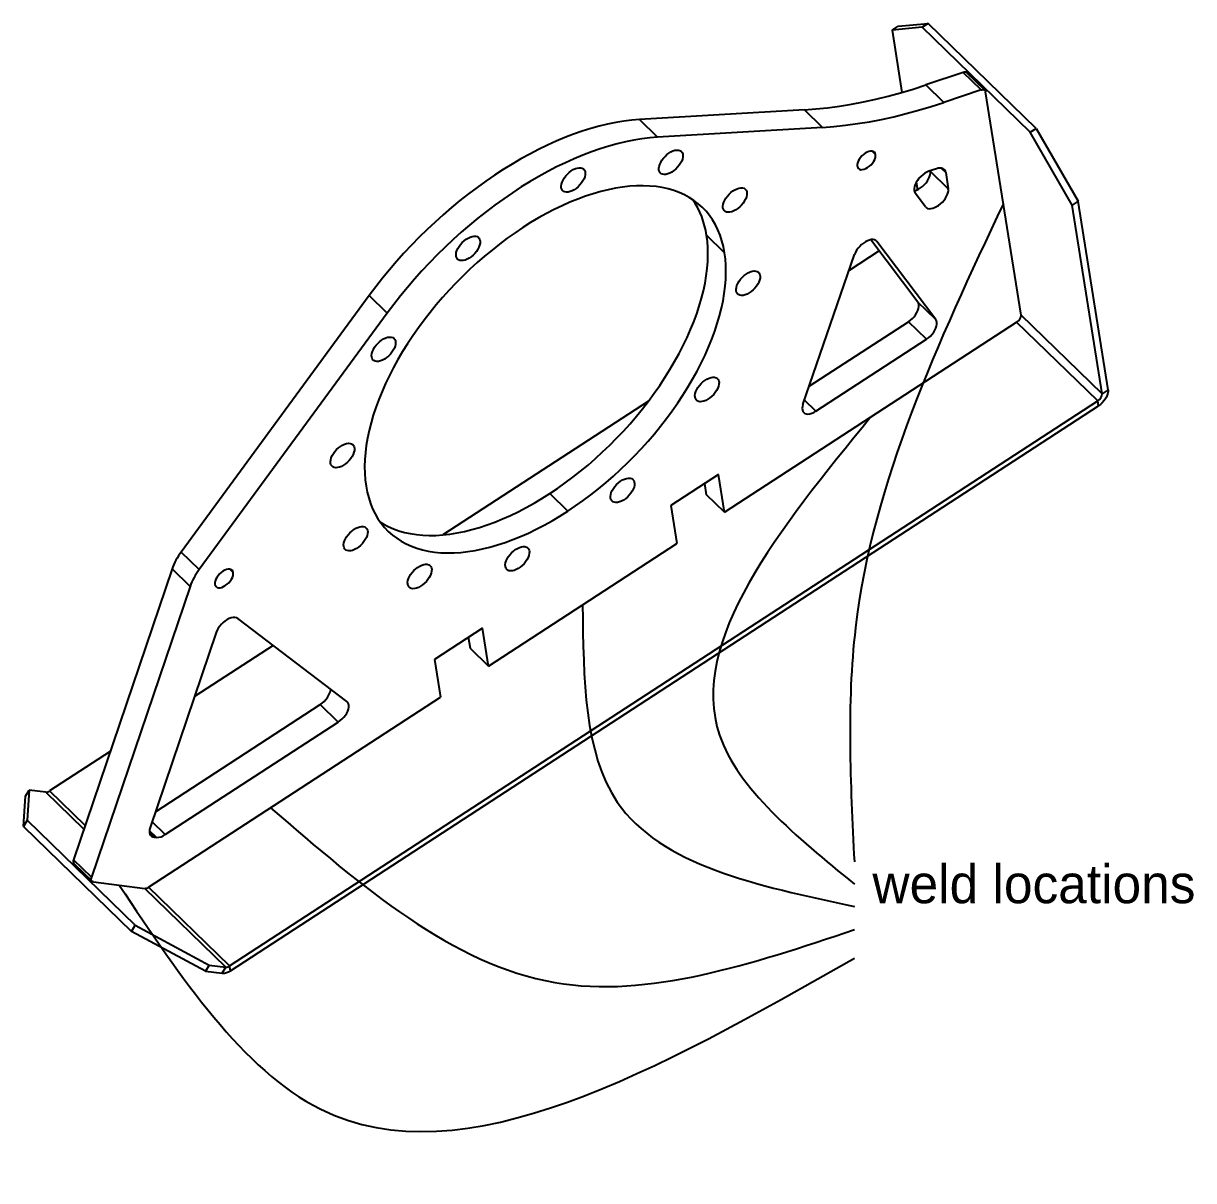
# Model space of a CAD drawing. Header units: inches. Extents: x 0.9 to 37.1, y -8.4 to 11.7.
# Drawn here: x 13.146 to 13.906, y -1.044 to -0.292 of the extents above; entities that cross this region are included whole.
import ezdxf

# ---------------------------------------------------------------- set-up
doc = ezdxf.new("R2010")
doc.units = ezdxf.units.IN
doc.header["$MEASUREMENT"] = 0

msp = doc.modelspace()

# ---------------------------------------------------------------- linework, layer by layer
at = {"color": 7, "linetype": 'Continuous', "lineweight": 25}
for p, q in [((13.71038, -0.29675), (13.71426, -0.29423)), ((13.7299, -0.29493), (13.71038, -0.29675)), ((13.71426, -0.29423), (13.73378, -0.29241)), ((13.73378, -0.29241), (13.7299, -0.29493)), ((13.80014, -0.36316), (13.7299, -0.29493)), ((13.80403, -0.36063), (13.73378, -0.29241)), ((13.71038, -0.29675), (13.7168, -0.33721)), ((13.75654, -0.32424), (13.73236, -0.33236)), ((13.76825, -0.33561), (13.75654, -0.32424)), ((13.77073, -0.33587), (13.75903, -0.3245)), ((13.74407, -0.34373), (13.73236, -0.33236)), ((13.76825, -0.33561), (13.74407, -0.34373)), ((13.79422, -0.48188), (13.77121, -0.33685)), ((13.65337, -0.34856), (13.54625, -0.35492)), ((13.66508, -0.35993), (13.65337, -0.34856)), ((13.55796, -0.36629), (13.54625, -0.35492)), ((13.66508, -0.35993), (13.55796, -0.36629)), ((13.80014, -0.36316), (13.80403, -0.36063)), ((13.82746, -0.41046), (13.80014, -0.36316)), ((13.80403, -0.36063), (13.83134, -0.40793)), ((13.69968, -0.37751), (13.69742, -0.37532)), ((13.73932, -0.38681), (13.7343, -0.3885)), ((13.74525, -0.38929), (13.74231, -0.38643)), ((13.73517, -0.3882), (13.73521, -0.38843)), ((13.74692, -0.3998), (13.73521, -0.38843)), ((13.74525, -0.38929), (13.74692, -0.3998)), ((13.73204, -0.41153), (13.72535, -0.4027)), ((13.72607, -0.39562), (13.72684, -0.40051)), ((13.83134, -0.40793), (13.82746, -0.41046)), ((13.84691, -0.53304), (13.82746, -0.41046)), ((13.85079, -0.53052), (13.83134, -0.40793)), ((13.60148, -0.44139), (13.58978, -0.43002)), ((13.72718, -0.47343), (13.69652, -0.43296)), ((13.70051, -0.43415), (13.69986, -0.43352)), ((13.70205, -0.44026), (13.68242, -0.45303)), ((13.73888, -0.4848), (13.70051, -0.43415)), ((13.65247, -0.53998), (13.68604, -0.44252)), ((13.37049, -0.46926), (13.24824, -0.63587)), ((13.3822, -0.48063), (13.37049, -0.46926)), ((13.73888, -0.4848), (13.72718, -0.47343)), ((13.3822, -0.48063), (13.25995, -0.64724)), ((13.60153, -0.61008), (13.79137, -0.48658)), ((13.65652, -0.52822), (13.72104, -0.48625)), ((13.73275, -0.49762), (13.72104, -0.48625)), ((13.84405, -0.53774), (13.79137, -0.48658)), ((13.84691, -0.53304), (13.79422, -0.48188)), ((13.6608, -0.54442), (13.73275, -0.49762)), ((13.85079, -0.53052), (13.84691, -0.53304)), ((13.27975, -0.90485), (13.84405, -0.53774)), ((13.552, -0.53788), (13.41845, -0.62475)), ((13.6608, -0.54442), (13.65341, -0.53725)), ((13.84454, -0.54081), (13.84405, -0.53774)), ((13.28024, -0.90792), (13.84454, -0.54081)), ((13.59763, -0.58552), (13.56656, -0.60573)), ((13.60153, -0.61008), (13.59763, -0.58552)), ((13.58982, -0.59871), (13.58865, -0.59136)), ((13.48786, -0.59793), (13.49957, -0.6093)), ((13.60153, -0.61008), (13.58982, -0.59871)), ((13.56656, -0.60573), (13.57045, -0.6303)), ((13.44799, -0.70997), (13.57045, -0.6303)), ((13.25995, -0.64724), (13.24824, -0.63587)), ((13.24234, -0.64688), (13.17831, -0.83583)), ((13.25405, -0.65825), (13.24234, -0.64688)), ((13.28212, -0.64915), (13.27987, -0.64696)), ((13.25405, -0.65825), (13.19001, -0.8472)), ((13.35591, -0.733), (13.28498, -0.6791)), ((13.27107, -0.6881), (13.22808, -0.81495)), ((13.44409, -0.6854), (13.41302, -0.70562)), ((13.43628, -0.69859), (13.43511, -0.69124)), ((13.44799, -0.70997), (13.44409, -0.6854)), ((13.30801, -0.6966), (13.25692, -0.72983)), ((13.44799, -0.70997), (13.43628, -0.69859)), ((13.41302, -0.70562), (13.41691, -0.73018)), ((13.22707, -0.85368), (13.41691, -0.73018)), ((13.23156, -0.80468), (13.33864, -0.73502)), ((13.35034, -0.74639), (13.33864, -0.73502)), ((13.23791, -0.81953), (13.35034, -0.74639)), ((13.20215, -0.76546), (13.16268, -0.79115)), ((13.147, -0.7945), (13.1494, -0.79054)), ((13.1494, -0.79054), (13.14809, -0.81021)), ((13.16025, -0.79189), (13.1494, -0.79054)), ((13.14568, -0.81417), (13.147, -0.7945)), ((13.18504, -0.81597), (13.16025, -0.79189)), ((13.18583, -0.81363), (13.16268, -0.79115)), ((13.14809, -0.81021), (13.14568, -0.81417)), ((13.14809, -0.81021), (13.21833, -0.87843)), ((13.23791, -0.81953), (13.22934, -0.81121)), ((13.14568, -0.81417), (13.21593, -0.88239)), ((13.23213, -0.82131), (13.22764, -0.81695)), ((13.23065, -0.82112), (13.22768, -0.81824)), ((13.23065, -0.82112), (13.23213, -0.82131)), ((13.19001, -0.8472), (13.17831, -0.83583)), ((13.17859, -0.83846), (13.1903, -0.84983)), ((13.1913, -0.85028), (13.22464, -0.85443)), ((13.27733, -0.90559), (13.22464, -0.85443)), ((13.27975, -0.90485), (13.22707, -0.85368)), ((13.21593, -0.88239), (13.21833, -0.87843)), ((13.26407, -0.9082), (13.21593, -0.88239)), ((13.21833, -0.87843), (13.26648, -0.90425)), ((13.26648, -0.90425), (13.26407, -0.9082)), ((13.26648, -0.90425), (13.27733, -0.90559)), ((13.28024, -0.90792), (13.27975, -0.90485)), ((13.26407, -0.9082), (13.27493, -0.90955)), ((13.27493, -0.90955), (13.27733, -0.90559))]:
    msp.add_line(p, q, dxfattribs=at)
at = {"color": 7, "linetype": 'Continuous', "lineweight": 25, "flags": 128}
for points in [[(13.65337, -0.34856), (13.66085, -0.348), (13.66843, -0.3472), (13.67612, -0.34617), (13.68391, -0.3449), (13.69179, -0.34339), (13.69976, -0.34165), (13.7078, -0.33967), (13.71592, -0.33746), (13.72411, -0.33503), (13.73236, -0.33236)], [(13.76825, -0.33561), (13.76881, -0.33546), (13.76934, -0.3354), (13.76982, -0.33543), (13.77025, -0.33555), (13.77061, -0.33576), (13.77089, -0.33605), (13.77109, -0.33642), (13.77121, -0.33685)], [(13.66508, -0.35993), (13.67256, -0.35937), (13.68014, -0.35857), (13.68783, -0.35754), (13.69562, -0.35627), (13.7035, -0.35476), (13.71146, -0.35302), (13.71951, -0.35104), (13.72763, -0.34883), (13.73582, -0.3464), (13.74407, -0.34373)], [(13.54625, -0.35492), (13.54119, -0.35533), (13.53603, -0.35596), (13.53077, -0.35682), (13.52542, -0.3579), (13.52, -0.3592), (13.51451, -0.36072), (13.50896, -0.36246), (13.50335, -0.36441), (13.4977, -0.36658), (13.49201, -0.36895), (13.48629, -0.37152), (13.48056, -0.3743), (13.47481, -0.37727), (13.46906, -0.38044), (13.46332, -0.38379), (13.45759, -0.38732), (13.45188, -0.39103), (13.44621, -0.39491), (13.44058, -0.39896), (13.435, -0.40317), (13.42947, -0.40753), (13.42401, -0.41204), (13.41862, -0.41669), (13.41331, -0.42147), (13.4081, -0.42638), (13.40298, -0.4314), (13.39797, -0.43654), (13.39306, -0.44178), (13.38828, -0.44712), (13.38363, -0.45254), (13.37911, -0.45804), (13.37472, -0.46362), (13.37049, -0.46926)], [(13.55796, -0.36629), (13.5529, -0.3667), (13.54773, -0.36733), (13.54247, -0.36819), (13.53713, -0.36927), (13.53171, -0.37057), (13.52622, -0.37209), (13.52066, -0.37383), (13.51506, -0.37578), (13.5094, -0.37795), (13.50372, -0.38032), (13.498, -0.38289), (13.49226, -0.38567), (13.48652, -0.38864), (13.48077, -0.39181), (13.47502, -0.39516), (13.4693, -0.39869), (13.46359, -0.4024), (13.45792, -0.40629), (13.45229, -0.41033), (13.4467, -0.41454), (13.44118, -0.4189), (13.43572, -0.42341), (13.43033, -0.42806), (13.42502, -0.43284), (13.41981, -0.43775), (13.41469, -0.44277), (13.40967, -0.44791), (13.40477, -0.45315), (13.39999, -0.45849), (13.39533, -0.46391), (13.39081, -0.46941), (13.38643, -0.47499), (13.3822, -0.48063)], [(13.55886, -0.38768), (13.55881, -0.38657), (13.55898, -0.38535), (13.55937, -0.38405), (13.55997, -0.3827), (13.56076, -0.38136), (13.56173, -0.38005), (13.56283, -0.37882), (13.56404, -0.37769), (13.56532, -0.37671), (13.56665, -0.3759), (13.56797, -0.37528), (13.56926, -0.37487), (13.57046, -0.37469), (13.57156, -0.37473), (13.57252, -0.375), (13.57331, -0.37549), (13.5739, -0.37619), (13.57429, -0.37707), (13.57445, -0.37811), (13.57439, -0.37929), (13.57411, -0.38055), (13.57361, -0.38188), (13.57291, -0.38323), (13.57203, -0.38456), (13.571, -0.38584), (13.56983, -0.38702), (13.56858, -0.38808), (13.56727, -0.38898), (13.56594, -0.3897), (13.56464, -0.39021), (13.56338, -0.39051), (13.56223, -0.39058), (13.5612, -0.39042), (13.56032, -0.39004), (13.55963, -0.38944), (13.55914, -0.38865), (13.55886, -0.38768)], [(13.69968, -0.37751), (13.69942, -0.37666), (13.69894, -0.376), (13.69826, -0.37555), (13.69741, -0.37532), (13.69642, -0.37532), (13.69532, -0.37555), (13.69416, -0.37601), (13.69299, -0.37667), (13.69184, -0.37752), (13.69077, -0.37851), (13.68981, -0.37962), (13.689, -0.38079), (13.68837, -0.38198), (13.68795, -0.38315), (13.68775, -0.38425), (13.68778, -0.38525)], [(13.68778, -0.38525), (13.68804, -0.38609), (13.68852, -0.38675), (13.6892, -0.3872), (13.69005, -0.38744), (13.69105, -0.38743), (13.69214, -0.3872), (13.6933, -0.38674), (13.69448, -0.38608), (13.69562, -0.38523), (13.6967, -0.38424), (13.69766, -0.38314), (13.69846, -0.38196), (13.69909, -0.38077), (13.69951, -0.3796), (13.69971, -0.3785), (13.69968, -0.37751)], [(13.49537, -0.39918), (13.49531, -0.39807), (13.49549, -0.39685), (13.49588, -0.39554), (13.49648, -0.3942), (13.49727, -0.39286), (13.49823, -0.39155), (13.49934, -0.39031), (13.50055, -0.38919), (13.50183, -0.38821), (13.50316, -0.38739), (13.50448, -0.38677), (13.50576, -0.38637), (13.50697, -0.38618), (13.50807, -0.38623), (13.50903, -0.3865), (13.50981, -0.38699), (13.51041, -0.38769), (13.51079, -0.38857), (13.51096, -0.38961), (13.5109, -0.39078), (13.51062, -0.39205), (13.51012, -0.39338), (13.50942, -0.39473), (13.50854, -0.39606), (13.5075, -0.39733), (13.50634, -0.39852), (13.50509, -0.39958), (13.50378, -0.40048), (13.50245, -0.40119), (13.50114, -0.40171), (13.49989, -0.40201), (13.49873, -0.40207), (13.4977, -0.40192), (13.49683, -0.40153), (13.49614, -0.40094), (13.49564, -0.40015), (13.49537, -0.39918)], [(13.74525, -0.38929), (13.74501, -0.38842), (13.74461, -0.38769), (13.74404, -0.38711), (13.74332, -0.3867), (13.74247, -0.38645), (13.7415, -0.38639), (13.74044, -0.38651), (13.73932, -0.38681)], [(13.7343, -0.3885), (13.73297, -0.38905), (13.73162, -0.3898), (13.7303, -0.39074), (13.72904, -0.39184), (13.72788, -0.39306), (13.72686, -0.39437), (13.72601, -0.39573), (13.72534, -0.39709), (13.72489, -0.39843), (13.72466, -0.39969), (13.72466, -0.40085), (13.7249, -0.40186), (13.72535, -0.4027)], [(13.72473, -0.40126), (13.72509, -0.40117), (13.72636, -0.40073), (13.72766, -0.40008), (13.72896, -0.39925), (13.73021, -0.39827), (13.73139, -0.39715), (13.73246, -0.39592), (13.73338, -0.39463), (13.73415, -0.39331), (13.73473, -0.39199), (13.7351, -0.39072), (13.73526, -0.38952), (13.73521, -0.38843)], [(13.60148, -0.44139), (13.60074, -0.43744), (13.59977, -0.43365), (13.59858, -0.43001), (13.59718, -0.42654), (13.59556, -0.42325), (13.59373, -0.42013), (13.5917, -0.4172), (13.58946, -0.41446), (13.58702, -0.41191), (13.58439, -0.40956), (13.58157, -0.40742), (13.57857, -0.40549), (13.57538, -0.40377), (13.57203, -0.40227), (13.56851, -0.40098), (13.56483, -0.39992), (13.561, -0.39908), (13.55702, -0.39846), (13.55291, -0.39807), (13.54866, -0.39791), (13.5443, -0.39797), (13.53982, -0.39826), (13.53524, -0.39878), (13.53056, -0.39952), (13.5258, -0.40049), (13.52096, -0.40168), (13.51605, -0.40309), (13.51108, -0.40471), (13.50606, -0.40655), (13.501, -0.40861), (13.49591, -0.41086), (13.4908, -0.41332), (13.48567, -0.41598), (13.48055, -0.41883), (13.47544, -0.42187), (13.47034, -0.42509)], [(13.60047, -0.41224), (13.60041, -0.41113), (13.60059, -0.40991), (13.60098, -0.40861), (13.60158, -0.40726), (13.60237, -0.40592), (13.60333, -0.40461), (13.60443, -0.40337), (13.60565, -0.40225), (13.60693, -0.40127), (13.60826, -0.40046), (13.60958, -0.39984), (13.61086, -0.39943), (13.61207, -0.39925), (13.61317, -0.39929), (13.61413, -0.39956), (13.61491, -0.40005), (13.61551, -0.40075), (13.61589, -0.40163), (13.61606, -0.40267), (13.616, -0.40384), (13.61572, -0.40511), (13.61522, -0.40644), (13.61452, -0.40779), (13.61364, -0.40912), (13.6126, -0.4104), (13.61144, -0.41158), (13.61019, -0.41264), (13.60888, -0.41354), (13.60755, -0.41426), (13.60624, -0.41477), (13.60499, -0.41507), (13.60383, -0.41514), (13.6028, -0.41498), (13.60193, -0.4146), (13.60123, -0.414), (13.60074, -0.41321), (13.60047, -0.41224)], [(13.73204, -0.41153), (13.73268, -0.41215), (13.7335, -0.41258), (13.73448, -0.41278), (13.73559, -0.41277), (13.7368, -0.41254), (13.73807, -0.4121), (13.73937, -0.41145), (13.74067, -0.41062), (13.74192, -0.40964), (13.7431, -0.40852), (13.74416, -0.40729), (13.74509, -0.406), (13.74586, -0.40468), (13.74643, -0.40336), (13.74681, -0.40209), (13.74697, -0.40089), (13.74692, -0.3998)], [(13.47034, -0.42509), (13.46527, -0.42848), (13.46024, -0.43205), (13.45525, -0.43577), (13.45033, -0.43965), (13.44546, -0.44368), (13.44068, -0.44785), (13.43597, -0.45215), (13.43136, -0.45657), (13.42686, -0.46111), (13.42246, -0.46576), (13.41818, -0.4705), (13.41403, -0.47533), (13.41002, -0.48024), (13.40614, -0.48523), (13.40242, -0.49027), (13.39885, -0.49537), (13.39545, -0.5005), (13.39222, -0.50567), (13.38916, -0.51086), (13.38629, -0.51606), (13.38361, -0.52127), (13.38111, -0.52646), (13.37882, -0.53164), (13.37673, -0.53679), (13.37484, -0.54191), (13.37316, -0.54698), (13.3717, -0.55199), (13.37045, -0.55693), (13.36942, -0.5618), (13.36861, -0.56658), (13.36802, -0.57127), (13.36765, -0.57586), (13.36751, -0.58033), (13.36759, -0.58469), (13.3679, -0.58892), (13.36842, -0.59301)], [(13.427, -0.44365), (13.42695, -0.44254), (13.42712, -0.44132), (13.42751, -0.44002), (13.42812, -0.43867), (13.42891, -0.43733), (13.42987, -0.43602), (13.43097, -0.43479), (13.43218, -0.43366), (13.43347, -0.43268), (13.43479, -0.43187), (13.43612, -0.43125), (13.4374, -0.43084), (13.43861, -0.43066), (13.43971, -0.4307), (13.44066, -0.43097), (13.44145, -0.43147), (13.44204, -0.43216), (13.44243, -0.43304), (13.4426, -0.43409), (13.44254, -0.43526), (13.44225, -0.43652), (13.44175, -0.43785), (13.44106, -0.4392), (13.44018, -0.44053), (13.43914, -0.44181), (13.43798, -0.44299), (13.43673, -0.44405), (13.43542, -0.44495), (13.43409, -0.44567), (13.43278, -0.44618), (13.43153, -0.44648), (13.43037, -0.44655), (13.42934, -0.44639), (13.42847, -0.44601), (13.42777, -0.44541), (13.42728, -0.44462), (13.427, -0.44365)], [(13.48786, -0.59793), (13.49293, -0.59454), (13.49796, -0.59098), (13.50295, -0.58725), (13.50787, -0.58337), (13.51274, -0.57934), (13.51752, -0.57517), (13.52223, -0.57087), (13.52684, -0.56645), (13.53134, -0.56191), (13.53574, -0.55727), (13.54002, -0.55252), (13.54417, -0.54769), (13.54818, -0.54278), (13.55206, -0.53779), (13.55578, -0.53275), (13.55935, -0.52766), (13.56275, -0.52252), (13.56598, -0.51735), (13.56904, -0.51216), (13.57191, -0.50696), (13.57459, -0.50175), (13.57709, -0.49656), (13.57938, -0.49138), (13.58147, -0.48623), (13.58336, -0.48111), (13.58504, -0.47605), (13.5865, -0.47104), (13.58775, -0.46609), (13.58878, -0.46122), (13.58959, -0.45644), (13.59018, -0.45175), (13.59054, -0.44716), (13.59069, -0.44269), (13.59061, -0.43833), (13.5903, -0.43411), (13.58978, -0.43002)], [(13.70051, -0.43415), (13.69986, -0.43352), (13.69902, -0.43309), (13.69803, -0.43289), (13.6969, -0.43291), (13.69568, -0.43315), (13.69439, -0.43361), (13.69307, -0.43428), (13.69176, -0.43513), (13.6905, -0.43615), (13.68932, -0.43729), (13.68826, -0.43854), (13.68734, -0.43985), (13.68659, -0.44119), (13.68604, -0.44252)], [(13.49957, -0.6093), (13.50464, -0.60591), (13.50967, -0.60235), (13.51465, -0.59862), (13.51958, -0.59474), (13.52444, -0.59071), (13.52923, -0.58655), (13.53393, -0.58225), (13.53854, -0.57782), (13.54305, -0.57328), (13.54745, -0.56864), (13.55173, -0.56389), (13.55588, -0.55906), (13.55989, -0.55415), (13.56377, -0.54916), (13.56749, -0.54412), (13.57105, -0.53903), (13.57446, -0.53389), (13.57769, -0.52872), (13.58074, -0.52353), (13.58362, -0.51833), (13.5863, -0.51312), (13.58879, -0.50793), (13.59109, -0.50275), (13.59318, -0.4976), (13.59507, -0.49248), (13.59674, -0.48742), (13.59821, -0.48241), (13.59946, -0.47746), (13.60049, -0.47259), (13.6013, -0.46781), (13.60189, -0.46312), (13.60225, -0.45853), (13.6024, -0.45406), (13.60232, -0.4497), (13.60201, -0.44548), (13.60148, -0.44139)], [(13.60904, -0.46628), (13.60899, -0.46517), (13.60916, -0.46394), (13.60955, -0.46264), (13.61015, -0.4613), (13.61095, -0.45995), (13.61191, -0.45865), (13.61301, -0.45741), (13.61422, -0.45629), (13.61551, -0.4553), (13.61683, -0.45449), (13.61815, -0.45387), (13.61944, -0.45347), (13.62065, -0.45328), (13.62174, -0.45333), (13.6227, -0.4536), (13.62349, -0.45409), (13.62408, -0.45479), (13.62447, -0.45567), (13.62463, -0.45671), (13.62457, -0.45788), (13.62429, -0.45915), (13.62379, -0.46048), (13.62309, -0.46182), (13.62221, -0.46316), (13.62118, -0.46443), (13.62002, -0.46562), (13.61876, -0.46667), (13.61745, -0.46757), (13.61613, -0.46829), (13.61482, -0.46881), (13.61357, -0.4691), (13.61241, -0.46917), (13.61138, -0.46901), (13.6105, -0.46863), (13.60981, -0.46804), (13.60932, -0.46724), (13.60904, -0.46628)], [(13.72104, -0.48625), (13.72234, -0.4853), (13.72358, -0.4842), (13.72472, -0.48298), (13.72572, -0.48168), (13.72656, -0.48033), (13.72721, -0.47898), (13.72765, -0.47766), (13.72787, -0.47641), (13.72786, -0.47527), (13.72763, -0.47426), (13.72718, -0.47343)], [(13.73275, -0.49762), (13.73405, -0.49667), (13.73529, -0.49557), (13.73643, -0.49435), (13.73743, -0.49305), (13.73827, -0.4917), (13.73892, -0.49035), (13.73936, -0.48903), (13.73958, -0.48778), (13.73957, -0.48664), (13.73934, -0.48563), (13.73888, -0.4848)], [(13.37209, -0.50919), (13.37203, -0.50808), (13.3722, -0.50685), (13.3726, -0.50555), (13.3732, -0.50421), (13.37399, -0.50286), (13.37495, -0.50156), (13.37605, -0.50032), (13.37727, -0.4992), (13.37855, -0.49821), (13.37987, -0.4974), (13.3812, -0.49678), (13.38248, -0.49638), (13.38369, -0.49619), (13.38479, -0.49624), (13.38575, -0.49651), (13.38653, -0.497), (13.38713, -0.4977), (13.38751, -0.49858), (13.38768, -0.49962), (13.38762, -0.50079), (13.38733, -0.50206), (13.38684, -0.50339), (13.38614, -0.50473), (13.38526, -0.50607), (13.38422, -0.50734), (13.38306, -0.50853), (13.38181, -0.50958), (13.3805, -0.51048), (13.37917, -0.5112), (13.37786, -0.51172), (13.37661, -0.51201), (13.37545, -0.51208), (13.37442, -0.51192), (13.37355, -0.51154), (13.37285, -0.51095), (13.37236, -0.51015), (13.37209, -0.50919)], [(13.58228, -0.53531), (13.58223, -0.5342), (13.5824, -0.53298), (13.5828, -0.53168), (13.5834, -0.53033), (13.58419, -0.52899), (13.58515, -0.52768), (13.58625, -0.52644), (13.58746, -0.52532), (13.58875, -0.52434), (13.59007, -0.52353), (13.5914, -0.52291), (13.59268, -0.5225), (13.59389, -0.52232), (13.59499, -0.52236), (13.59594, -0.52263), (13.59673, -0.52312), (13.59733, -0.52382), (13.59771, -0.5247), (13.59788, -0.52574), (13.59782, -0.52691), (13.59753, -0.52818), (13.59703, -0.52951), (13.59634, -0.53086), (13.59546, -0.53219), (13.59442, -0.53347), (13.59326, -0.53465), (13.59201, -0.53571), (13.5907, -0.53661), (13.58937, -0.53733), (13.58806, -0.53784), (13.58681, -0.53814), (13.58565, -0.53821), (13.58462, -0.53805), (13.58375, -0.53766), (13.58305, -0.53707), (13.58256, -0.53628), (13.58228, -0.53531)], [(13.85079, -0.53052), (13.85084, -0.53157), (13.85067, -0.53273), (13.85028, -0.53396), (13.8497, -0.53523), (13.84893, -0.5365), (13.84799, -0.53773), (13.84693, -0.53888), (13.84577, -0.53992), (13.84454, -0.54081)], [(13.65247, -0.53998), (13.65212, -0.54127), (13.65199, -0.54248), (13.6521, -0.54356), (13.65242, -0.54449), (13.65296, -0.54525), (13.6537, -0.5458), (13.65462, -0.54613), (13.65569, -0.54624), (13.65687, -0.54611), (13.65815, -0.54576), (13.65947, -0.54519), (13.6608, -0.54442)], [(13.34533, -0.57822), (13.34528, -0.57711), (13.34545, -0.57589), (13.34584, -0.57459), (13.34644, -0.57324), (13.34723, -0.5719), (13.34819, -0.57059), (13.3493, -0.56935), (13.35051, -0.56823), (13.35179, -0.56725), (13.35312, -0.56644), (13.35444, -0.56582), (13.35573, -0.56541), (13.35693, -0.56523), (13.35803, -0.56527), (13.35899, -0.56554), (13.35978, -0.56603), (13.36037, -0.56673), (13.36076, -0.56761), (13.36092, -0.56865), (13.36086, -0.56982), (13.36058, -0.57109), (13.36008, -0.57242), (13.35938, -0.57377), (13.3585, -0.5751), (13.35747, -0.57638), (13.3563, -0.57756), (13.35505, -0.57862), (13.35374, -0.57952), (13.35241, -0.58024), (13.35111, -0.58075), (13.34985, -0.58105), (13.3487, -0.58112), (13.34767, -0.58096), (13.34679, -0.58057), (13.3461, -0.57998), (13.34561, -0.57919), (13.34533, -0.57822)], [(13.36842, -0.59301), (13.36917, -0.59695), (13.37014, -0.60074), (13.37133, -0.60438), (13.37273, -0.60785), (13.37435, -0.61114), (13.37618, -0.61426), (13.37821, -0.61719), (13.38045, -0.61994), (13.38289, -0.62248), (13.38552, -0.62483), (13.38834, -0.62697), (13.39134, -0.6289), (13.39452, -0.63062), (13.39788, -0.63213), (13.4014, -0.63341), (13.40508, -0.63448), (13.40891, -0.63532), (13.41289, -0.63593), (13.417, -0.63632), (13.42124, -0.63648), (13.42561, -0.63642), (13.43009, -0.63613), (13.43467, -0.63561), (13.43934, -0.63487), (13.44411, -0.6339), (13.44895, -0.63271), (13.45386, -0.6313), (13.45883, -0.62968), (13.46385, -0.62784), (13.46891, -0.62579), (13.474, -0.62353), (13.47911, -0.62107), (13.48423, -0.61841), (13.48936, -0.61556), (13.49447, -0.61252), (13.49957, -0.6093)], [(13.52737, -0.60085), (13.52731, -0.59974), (13.52749, -0.59851), (13.52788, -0.59721), (13.52848, -0.59587), (13.52927, -0.59452), (13.53023, -0.59321), (13.53133, -0.59198), (13.53255, -0.59085), (13.53383, -0.58987), (13.53516, -0.58906), (13.53648, -0.58844), (13.53776, -0.58803), (13.53897, -0.58785), (13.54007, -0.58789), (13.54103, -0.58817), (13.54181, -0.58866), (13.54241, -0.58935), (13.54279, -0.59024), (13.54296, -0.59128), (13.5429, -0.59245), (13.54262, -0.59372), (13.54212, -0.59504), (13.54142, -0.59639), (13.54054, -0.59772), (13.5395, -0.599), (13.53834, -0.60018), (13.53709, -0.60124), (13.53578, -0.60214), (13.53445, -0.60286), (13.53314, -0.60337), (13.53189, -0.60367), (13.53073, -0.60374), (13.5297, -0.60358), (13.52883, -0.6032), (13.52813, -0.6026), (13.52764, -0.60181), (13.52737, -0.60085)], [(13.37746, -0.61617), (13.37963, -0.61753), (13.38282, -0.61925), (13.38617, -0.62076), (13.38969, -0.62204), (13.39337, -0.62311), (13.3972, -0.62395), (13.40118, -0.62456), (13.40529, -0.62495), (13.40954, -0.62511), (13.4139, -0.62505), (13.41838, -0.62476), (13.42296, -0.62424), (13.42764, -0.6235), (13.4324, -0.62253), (13.43724, -0.62134), (13.44215, -0.61993), (13.44712, -0.61831), (13.45214, -0.61647), (13.4572, -0.61442), (13.46229, -0.61216), (13.4674, -0.6097), (13.47253, -0.60704), (13.47765, -0.60419), (13.48276, -0.60115), (13.48786, -0.59793)], [(13.3539, -0.63226), (13.35385, -0.63115), (13.35402, -0.62992), (13.35441, -0.62862), (13.35502, -0.62728), (13.35581, -0.62593), (13.35677, -0.62462), (13.35787, -0.62339), (13.35908, -0.62227), (13.36037, -0.62128), (13.36169, -0.62047), (13.36302, -0.61985), (13.3643, -0.61945), (13.36551, -0.61926), (13.36661, -0.61931), (13.36756, -0.61958), (13.36835, -0.62007), (13.36894, -0.62077), (13.36933, -0.62165), (13.3695, -0.62269), (13.36944, -0.62386), (13.36915, -0.62513), (13.36865, -0.62646), (13.36795, -0.6278), (13.36707, -0.62914), (13.36604, -0.63041), (13.36488, -0.6316), (13.36363, -0.63265), (13.36232, -0.63355), (13.36099, -0.63427), (13.35968, -0.63479), (13.35843, -0.63508), (13.35727, -0.63515), (13.35624, -0.63499), (13.35536, -0.63461), (13.35467, -0.63401), (13.35418, -0.63322), (13.3539, -0.63226)], [(13.459, -0.64532), (13.45895, -0.64421), (13.45912, -0.64299), (13.45951, -0.64168), (13.46011, -0.64034), (13.46091, -0.639), (13.46187, -0.63769), (13.46297, -0.63645), (13.46418, -0.63533), (13.46547, -0.63435), (13.46679, -0.63353), (13.46811, -0.63291), (13.4694, -0.63251), (13.47061, -0.63232), (13.47171, -0.63237), (13.47266, -0.63264), (13.47345, -0.63313), (13.47404, -0.63383), (13.47443, -0.63471), (13.47459, -0.63575), (13.47453, -0.63692), (13.47425, -0.63819), (13.47375, -0.63952), (13.47305, -0.64087), (13.47217, -0.6422), (13.47114, -0.64347), (13.46998, -0.64466), (13.46872, -0.64571), (13.46741, -0.64662), (13.46609, -0.64733), (13.46478, -0.64785), (13.46353, -0.64814), (13.46237, -0.64821), (13.46134, -0.64806), (13.46046, -0.64767), (13.45977, -0.64708), (13.45928, -0.64628), (13.459, -0.64532)], [(13.39551, -0.65682), (13.39546, -0.65571), (13.39563, -0.65448), (13.39602, -0.65318), (13.39662, -0.65184), (13.39742, -0.65049), (13.39838, -0.64918), (13.39948, -0.64795), (13.40069, -0.64683), (13.40198, -0.64584), (13.4033, -0.64503), (13.40462, -0.64441), (13.40591, -0.64401), (13.40712, -0.64382), (13.40821, -0.64387), (13.40917, -0.64414), (13.40996, -0.64463), (13.41055, -0.64533), (13.41094, -0.64621), (13.4111, -0.64725), (13.41104, -0.64842), (13.41076, -0.64969), (13.41026, -0.65101), (13.40956, -0.65236), (13.40868, -0.6537), (13.40765, -0.65497), (13.40649, -0.65616), (13.40523, -0.65721), (13.40392, -0.65811), (13.40259, -0.65883), (13.40129, -0.65935), (13.40004, -0.65964), (13.39888, -0.65971), (13.39785, -0.65955), (13.39697, -0.65917), (13.39628, -0.65857), (13.39579, -0.65778), (13.39551, -0.65682)], [(13.28212, -0.64915), (13.28186, -0.6483), (13.28139, -0.64764), (13.28071, -0.64719), (13.27985, -0.64696), (13.27886, -0.64696), (13.27776, -0.64719), (13.2766, -0.64765), (13.27543, -0.64832), (13.27428, -0.64916), (13.27321, -0.65015), (13.27225, -0.65126), (13.27144, -0.65243), (13.27082, -0.65362), (13.2704, -0.65479), (13.2702, -0.65589), (13.27023, -0.65689)], [(13.27023, -0.65689), (13.27049, -0.65773), (13.27097, -0.65839), (13.27165, -0.65885), (13.2725, -0.65908), (13.27349, -0.65907), (13.27459, -0.65884), (13.27575, -0.65838), (13.27692, -0.65772), (13.27807, -0.65687), (13.27914, -0.65588), (13.2801, -0.65478), (13.28091, -0.6536), (13.28154, -0.65241), (13.28196, -0.65124), (13.28215, -0.65014), (13.28212, -0.64915)], [(13.28498, -0.6791), (13.28416, -0.67865), (13.28316, -0.67843), (13.28204, -0.67843), (13.2808, -0.67866), (13.2795, -0.67912), (13.27817, -0.67978), (13.27685, -0.68064), (13.27557, -0.68166), (13.27438, -0.68282), (13.2733, -0.68408), (13.27237, -0.6854), (13.27162, -0.68676), (13.27107, -0.6881)], [(13.33864, -0.73502), (13.33993, -0.73408), (13.34116, -0.73299), (13.34229, -0.73179), (13.34328, -0.7305), (13.34412, -0.72917), (13.34477, -0.72783), (13.34522, -0.72652), (13.34546, -0.72527), (13.34548, -0.72507)], [(13.35034, -0.74639), (13.35164, -0.74545), (13.35287, -0.74437), (13.35399, -0.74316), (13.35499, -0.74187), (13.35583, -0.74054), (13.35648, -0.7392), (13.35693, -0.73789), (13.35717, -0.73664), (13.35718, -0.7355), (13.35697, -0.7345), (13.35654, -0.73365), (13.35591, -0.733)], [(13.22808, -0.81495), (13.22776, -0.81614), (13.22762, -0.81726), (13.22768, -0.81828), (13.22793, -0.81917), (13.22837, -0.81992), (13.22898, -0.8205), (13.22974, -0.82091), (13.23065, -0.82112)], [(13.1913, -0.85028), (13.19085, -0.85018), (13.19046, -0.84997), (13.19016, -0.84968), (13.18994, -0.84931), (13.18982, -0.84886), (13.18979, -0.84835), (13.18985, -0.84779), (13.19001, -0.8472)]]:
    msp.add_lwpolyline(points, dxfattribs=at)
at = {"color": 7, "linetype": 'Continuous', "lineweight": 25}
for centre, radius, start, end in [((13.75757, -0.32639), 0.00239, 52.4634, 115.64407), ((13.53664, -0.4374), 0.05365, 7.91558, 34.71262), ((13.78861, -0.48168), 0.00562, 299.44286, 358.04666), ((13.84129, -0.53285), 0.00562, 299.44286, 358.04666), ((13.28139, -0.66072), 0.04142, 143.14552, 160.49187), ((13.2931, -0.67209), 0.04142, 143.14552, 160.49187), ((13.1604, -0.78805), 0.00385, 267.81749, 306.3353), ((13.23248, -0.81215), 0.00916, 267.81749, 306.3353), ((13.18053, -0.83692), 0.00248, 153.77844, 218.444), ((13.22479, -0.85058), 0.00385, 267.81749, 306.3353), ((13.27747, -0.90175), 0.00385, 267.81749, 306.3353), ((13.27525, -0.90113), 0.00843, 267.81749, 306.3353)]:
    msp.add_arc(centre, radius, start, end, dxfattribs=at)
at = {"color": 143, "true_color": 0x7aafdf}
for points in [[(13.78272, -0.40936), (13.68661, -0.68521), (13.68586, -0.83715)], [(13.69645, -0.54833), (13.59828, -0.75493), (13.68586, -0.85165)], [(13.50922, -0.67013), (13.53175, -0.79832), (13.68586, -0.86615)], [(13.30642, -0.80206), (13.4911, -0.91559), (13.68586, -0.88123)], [(13.20797, -0.85236), (13.33864, -0.99777), (13.68586, -0.89979)]]:
    msp.add_spline(points, degree=3, dxfattribs=at)

# ---------------------------------------------------------------- texts
at = {"insert": (13.69762, -0.83908), "char_height": 0.025, "attachment_point": 1}
msp.add_mtext_dynamic_manual_height_columns('weld locations', width=0.2102887, gutter_width=0.68898, heights=[0], dxfattribs=at)

doc.saveas('drawing.dxf')
